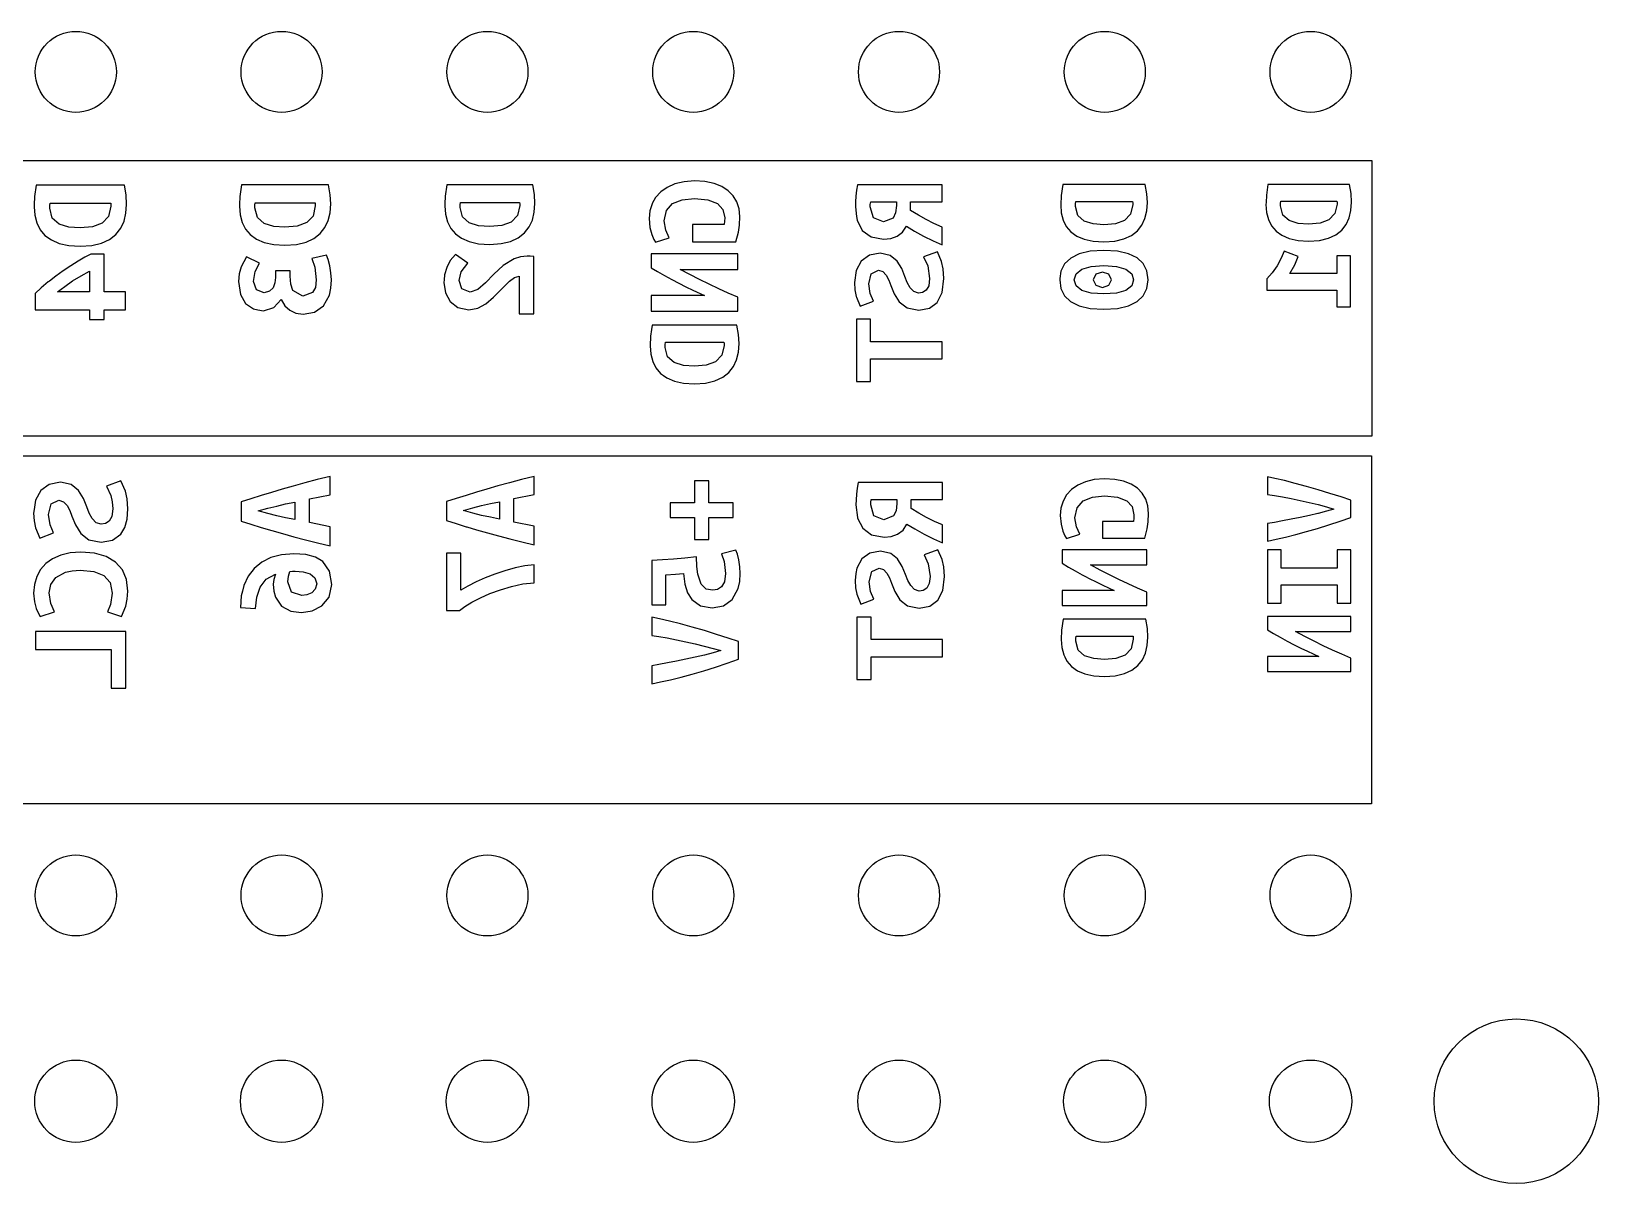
# Model space of a CAD drawing. Extents: x 48.4 to 111, y -108.5 to -46.5.
# Drawn here: x 79.97 to 99.31, y -74.68 to -60.46 of the extents above; entities that cross this region are included whole.
import ezdxf

# ---------------------------------------------------------------- set-up
doc = ezdxf.new("R2010")
doc.units = 0
doc.layers.add('BLACK', color=7, linetype='CONTINUOUS')

msp = doc.modelspace()

# ---------------------------------------------------------------- linework, layer by layer
at = {"layer": 'BLACK', "linetype": 'CONTINUOUS'}
for p, q in [((59.440122, -62.053056), (96.515878, -62.053056)), ((96.515878, -62.053056), (96.515878, -62.305072)), ((80.029727, -62.356592), (80.008125, -62.498801)), ((81.116994, -62.356592), (80.029727, -62.356592)), ((81.137695, -62.4781), (81.116994, -62.356592)), ((81.143996, -62.594207), (81.137695, -62.4781)), ((82.564419, -62.355307), (82.543103, -62.495637)), ((83.637317, -62.355307), (82.564419, -62.355307)), ((83.657745, -62.475209), (83.637317, -62.355307)), ((83.663962, -62.589782), (83.657745, -62.475209)), ((85.098731, -62.354056), (85.077694, -62.492555)), ((86.157635, -62.354056), (85.098731, -62.354056)), ((86.177797, -62.472394), (86.157635, -62.354056)), ((86.183933, -62.585472), (86.177797, -62.472394)), ((87.736514, -62.441097), (87.67443, -62.509022)), ((87.815905, -62.385286), (87.736514, -62.441097)), ((87.912168, -62.342454), (87.815905, -62.385286)), ((88.024872, -62.315197), (87.912168, -62.342454)), ((88.153584, -62.306112), (88.024872, -62.315197)), ((88.283594, -62.313899), (88.153584, -62.306112)), ((88.39673, -62.337262), (88.283594, -62.313899)), ((88.492778, -62.374902), (88.39673, -62.337262)), ((88.571519, -62.425522), (88.492778, -62.374902)), ((88.632955, -62.488471), (88.571519, -62.425522)), ((90.155171, -62.419138), (90.146629, -62.493461)), ((90.167986, -62.351649), (90.155171, -62.419138)), ((91.21022, -62.351649), (90.167986, -62.351649)), ((91.21022, -62.561805), (91.21022, -62.351649)), ((92.679292, -62.483775), (92.67423, -62.600187)), ((92.699537, -62.350491), (92.679292, -62.483775)), ((93.718566, -62.350491), (92.699537, -62.350491)), ((93.737968, -62.464373), (93.718566, -62.350491)), ((93.743873, -62.573193), (93.737968, -62.464373)), ((95.212478, -62.480993), (95.208469, -62.573193)), ((95.232473, -62.349362), (95.212478, -62.480993)), ((96.238869, -62.349362), (95.232473, -62.349362)), ((96.25803, -62.461832), (96.238869, -62.349362)), ((96.263862, -62.569303), (96.25803, -62.461832)), ((96.515878, -62.305072), (96.515878, -62.569303)), ((80.00378, -62.598752), (80.002725, -62.623008)), ((80.002725, -62.623008), (80.010826, -62.72809)), ((80.008125, -62.498801), (80.00378, -62.598752)), ((80.195337, -62.64281), (80.196237, -62.610408)), ((80.226839, -62.763417), (80.195337, -62.64281)), ((80.196237, -62.610408), (80.200737, -62.578006)), ((80.200737, -62.578006), (80.949584, -62.578006)), ((80.951384, -62.617608), (80.922582, -62.744516)), ((80.949584, -62.578006), (80.951384, -62.597807)), ((80.951384, -62.597807), (80.951384, -62.617608)), ((81.13612, -62.702888), (81.143996, -62.594207)), ((82.538817, -62.594207), (82.537774, -62.618203)), ((82.537774, -62.618203), (82.545767, -62.721896)), ((82.543103, -62.495637), (82.538817, -62.594207)), ((82.72784, -62.637742), (82.728728, -62.605769)), ((82.758926, -62.756756), (82.72784, -62.637742)), ((82.728728, -62.605769), (82.733169, -62.573795)), ((82.733169, -62.573795), (83.472119, -62.573795)), ((83.473895, -62.612874), (83.445474, -62.738105)), ((83.472119, -62.573795), (83.473895, -62.593334)), ((83.473895, -62.593334), (83.473895, -62.612874)), ((83.65619, -62.697027), (83.663962, -62.589782)), ((85.073466, -62.589782), (85.072434, -62.613523)), ((85.072434, -62.613523), (85.080323, -62.715863)), ((85.077694, -62.492555), (85.073466, -62.589782)), ((85.260021, -62.632807), (85.260898, -62.601251)), ((85.290702, -62.750269), (85.260021, -62.632807)), ((85.260898, -62.601251), (85.265281, -62.569694)), ((85.265281, -62.569694), (85.994592, -62.569694)), ((85.996345, -62.608263), (85.968295, -62.73186)), ((85.994592, -62.569694), (85.996345, -62.588979)), ((85.996345, -62.588979), (85.996345, -62.608263)), ((86.176263, -62.691319), (86.183933, -62.585472)), ((87.603476, -62.676023), (87.594607, -62.769907)), ((87.630084, -62.588196), (87.603476, -62.676023)), ((87.631609, -62.585472), (87.630084, -62.588196)), ((87.67443, -62.509022), (87.631609, -62.585472)), ((87.779779, -62.799327), (87.807468, -62.671264)), ((87.807468, -62.671264), (87.884479, -62.5856)), ((87.884479, -62.5856), (88.002158, -62.537144)), ((88.002158, -62.537144), (88.153584, -62.522434)), ((88.153584, -62.522434), (88.320369, -62.537577)), ((88.320369, -62.537577), (88.436534, -62.583004)), ((88.436534, -62.583004), (88.504675, -62.657852)), ((88.504675, -62.657852), (88.527389, -62.761254)), ((88.677084, -62.563103), (88.632955, -62.488471)), ((88.703692, -62.64855), (88.677084, -62.563103)), ((88.712561, -62.743948), (88.703692, -62.64855)), ((90.142357, -62.565222), (90.140649, -62.625022)), ((90.140649, -62.625022), (90.155514, -62.743948)), ((90.146629, -62.493461), (90.142357, -62.565222)), ((90.323467, -62.625022), (90.324321, -62.595976)), ((90.362764, -62.76), (90.323467, -62.625022)), ((90.324321, -62.595976), (90.328592, -62.561805)), ((90.328592, -62.561805), (90.646388, -62.561805)), ((90.646388, -62.607936), (90.635923, -62.700627)), ((90.646388, -62.561805), (90.646388, -62.607936)), ((90.820664, -62.671154), (90.820664, -62.561805)), ((90.820664, -62.561805), (91.21022, -62.561805)), ((90.917412, -62.729032), (90.820664, -62.671154)), ((92.67423, -62.600187), (92.681822, -62.698673)), ((92.854754, -62.618745), (92.855597, -62.588377)), ((92.884279, -62.731783), (92.854754, -62.618745)), ((92.855597, -62.588377), (92.859815, -62.558009)), ((92.859815, -62.558009), (93.561663, -62.558009)), ((93.56335, -62.595126), (93.536356, -62.714069)), ((93.561663, -62.558009), (93.56335, -62.576567)), ((93.56335, -62.576567), (93.56335, -62.595126)), ((93.714348, -62.768057), (93.736492, -62.675054)), ((93.736492, -62.675054), (93.743873, -62.573193)), ((95.208469, -62.573193), (95.207479, -62.595962)), ((95.207479, -62.595962), (95.214977, -62.693228)), ((95.385765, -62.614291), (95.386598, -62.584299)), ((95.414924, -62.725927), (95.385765, -62.614291)), ((95.386598, -62.584299), (95.390763, -62.554307)), ((95.390763, -62.554307), (96.083911, -62.554307)), ((96.085577, -62.590964), (96.058917, -62.708432)), ((96.083911, -62.554307), (96.085577, -62.572635)), ((96.085577, -62.572635), (96.085577, -62.590964)), ((96.234703, -62.761751), (96.256572, -62.669901)), ((96.256572, -62.669901), (96.263862, -62.569303)), ((96.515878, -62.569303), (96.515878, -63.094882)), ((80.010826, -62.72809), (80.035127, -62.823721)), ((80.035127, -62.823721), (80.076755, -62.907651)), ((80.310544, -62.837222), (80.226839, -62.763417)), ((80.431152, -62.875024), (80.310544, -62.837222)), ((80.843377, -62.827321), (80.72367, -62.872324)), ((80.922582, -62.744516), (80.843377, -62.827321)), ((81.071766, -62.8901), (81.112494, -62.80212)), ((81.112494, -62.80212), (81.13612, -62.702888)), ((82.545767, -62.721896), (82.569748, -62.816263)), ((82.569748, -62.816263), (82.610825, -62.899084)), ((82.841525, -62.829585), (82.758926, -62.756756)), ((82.960538, -62.866888), (82.841525, -62.829585)), ((83.099091, -62.877546), (82.960538, -62.866888)), ((83.249191, -62.864223), (83.099091, -62.877546)), ((83.367316, -62.819815), (83.249191, -62.864223)), ((83.445474, -62.738105), (83.367316, -62.819815)), ((83.592687, -62.881765), (83.632876, -62.794947)), ((83.632876, -62.794947), (83.65619, -62.697027)), ((85.080323, -62.715863), (85.103991, -62.808999)), ((85.103991, -62.808999), (85.144533, -62.89074)), ((85.372223, -62.822148), (85.290702, -62.750269)), ((85.489684, -62.858964), (85.372223, -62.822148)), ((85.62643, -62.869483), (85.489684, -62.858964)), ((85.774572, -62.856334), (85.62643, -62.869483)), ((85.891156, -62.812505), (85.774572, -62.856334)), ((85.968295, -62.73186), (85.891156, -62.812505)), ((86.113587, -62.873647), (86.153252, -62.787961)), ((86.153252, -62.787961), (86.176263, -62.691319)), ((87.594607, -62.769907), (87.604125, -62.881529)), ((87.798815, -62.913545), (87.779779, -62.799327)), ((88.520467, -62.844322), (88.129356, -62.844322)), ((88.129356, -62.844322), (88.129356, -63.057183)), ((88.525659, -62.802788), (88.520467, -62.844322)), ((88.527389, -62.761254), (88.525659, -62.802788)), ((88.695255, -62.938638), (88.708235, -62.84973)), ((88.708235, -62.84973), (88.712561, -62.743948)), ((90.155514, -62.743948), (90.161152, -62.789046)), ((90.161152, -62.789046), (90.224369, -62.915481)), ((90.485782, -62.811257), (90.362764, -62.76)), ((90.604528, -62.763417), (90.485782, -62.811257)), ((90.635923, -62.700627), (90.604528, -62.763417)), ((90.721139, -62.937265), (90.769406, -62.862515)), ((90.769406, -62.862515), (90.86765, -62.924024)), ((91.012879, -62.783066), (90.917412, -62.729032)), ((91.109627, -62.831974), (91.012879, -62.783066)), ((91.21022, -62.874475), (91.109627, -62.831974)), ((92.681822, -62.698673), (92.704599, -62.788302)), ((92.704599, -62.788302), (92.743614, -62.866965)), ((92.743614, -62.866965), (92.799922, -62.932552)), ((92.96273, -62.800956), (92.884279, -62.731783)), ((93.075768, -62.836386), (92.96273, -62.800956)), ((93.207365, -62.846509), (93.075768, -62.836386)), ((93.349927, -62.833855), (93.207365, -62.846509)), ((93.462122, -62.791677), (93.349927, -62.833855)), ((93.536356, -62.714069), (93.462122, -62.791677)), ((93.620712, -62.920742), (93.676177, -62.850515)), ((93.676177, -62.850515), (93.714348, -62.768057)), ((95.214977, -62.693228), (95.237471, -62.781746)), ((95.237471, -62.781746), (95.276003, -62.859433)), ((95.276003, -62.859433), (95.331613, -62.924207)), ((95.492403, -62.794242), (95.414924, -62.725927)), ((95.604039, -62.829233), (95.492403, -62.794242)), ((95.734005, -62.83923), (95.604039, -62.829233)), ((95.8748, -62.826734), (95.734005, -62.83923)), ((95.985604, -62.785078), (95.8748, -62.826734)), ((96.058917, -62.708432), (95.985604, -62.785078)), ((96.142228, -62.912544), (96.197005, -62.843187)), ((96.197005, -62.843187), (96.234703, -62.761751)), ((80.076755, -62.907651), (80.136833, -62.97763)), ((80.136833, -62.97763), (80.215588, -63.033659)), ((80.215588, -63.033659), (80.313244, -63.075737)), ((80.57156, -62.885825), (80.431152, -62.875024)), ((80.72367, -62.872324), (80.57156, -62.885825)), ((80.835277, -63.072136), (80.934058, -63.026008)), ((80.934058, -63.026008), (81.012588, -62.96503)), ((81.012588, -62.96503), (81.071766, -62.8901)), ((82.610825, -62.899084), (82.67011, -62.968138)), ((82.67011, -62.968138), (82.747824, -63.023426)), ((82.747824, -63.023426), (82.844189, -63.064948)), ((82.844189, -63.064948), (82.96076, -63.090926)), ((83.240531, -63.090038), (83.359323, -63.061395)), ((83.359323, -63.061395), (83.456798, -63.015877)), ((83.456798, -63.015877), (83.53429, -62.955704)), ((83.53429, -62.955704), (83.592687, -62.881765)), ((85.144533, -62.89074), (85.203044, -62.958894)), ((85.203044, -62.958894), (85.279744, -63.013461)), ((85.279744, -63.013461), (85.374853, -63.05444)), ((85.374853, -63.05444), (85.489904, -63.08008)), ((85.766025, -63.079204), (85.883267, -63.050934)), ((85.883267, -63.050934), (85.979471, -63.00601)), ((85.979471, -63.00601), (86.055953, -62.946622)), ((86.055953, -62.946622), (86.113587, -62.873647)), ((87.604125, -62.881529), (87.625757, -62.967193)), ((87.625757, -62.967193), (87.651716, -63.026898)), ((87.651716, -63.026898), (87.672483, -63.062375)), ((87.672483, -63.062375), (87.84208, -63.006996)), ((87.84208, -63.006996), (87.798815, -62.913545)), ((88.129356, -63.057183), (88.664105, -63.057183)), ((88.664105, -63.057183), (88.695255, -62.938638)), ((90.224369, -62.915481), (90.332864, -62.996638)), ((90.332864, -62.996638), (90.48749, -63.02483)), ((90.48749, -63.02483), (90.575482, -63.015433)), ((90.575482, -63.015433), (90.654931, -62.987241)), ((90.654931, -62.987241), (90.721139, -62.937265)), ((90.86765, -62.924024), (90.980416, -62.987241)), ((90.980416, -62.987241), (91.098308, -63.046187)), ((91.098308, -63.046187), (91.21022, -63.094882)), ((91.21022, -63.094882), (91.21022, -62.874475)), ((92.799922, -62.932552), (92.873734, -62.985064)), ((92.873734, -62.985064), (92.965261, -63.024501)), ((92.965261, -63.024501), (93.075979, -63.049176)), ((93.075979, -63.049176), (93.207365, -63.0574)), ((93.207365, -63.0574), (93.341703, -63.048332)), ((93.341703, -63.048332), (93.45453, -63.021127)), ((93.45453, -63.021127), (93.547111, -62.977894)), ((93.547111, -62.977894), (93.620712, -62.920742)), ((95.331613, -62.924207), (95.40451, -62.976068)), ((95.40451, -62.976068), (95.494902, -63.015016)), ((95.494902, -63.015016), (95.604248, -63.039385)), ((95.604248, -63.039385), (95.734005, -63.047508)), ((95.734005, -63.047508), (95.866677, -63.038552)), ((95.866677, -63.038552), (95.978106, -63.011684)), ((95.978106, -63.011684), (96.069539, -62.968987)), ((96.069539, -62.968987), (96.142228, -62.912544)), ((80.313244, -63.075737), (80.431377, -63.102063)), ((80.431377, -63.102063), (80.57156, -63.110839)), ((80.629839, -63.247197), (80.545459, -63.29625)), ((80.57156, -63.110839), (80.714894, -63.101163)), ((80.679826, -63.221078), (80.629839, -63.247197)), ((80.704769, -63.208045), (80.679826, -63.221078)), ((80.866779, -63.208045), (80.704769, -63.208045)), ((80.714894, -63.101163), (80.835277, -63.072136)), ((80.866779, -63.672474), (80.866779, -63.208045)), ((82.623037, -63.239915), (82.558202, -63.366922)), ((82.782906, -63.318074), (82.623037, -63.239915)), ((82.96076, -63.090926), (83.099091, -63.099586)), ((83.099091, -63.099586), (83.240531, -63.090038)), ((83.612448, -63.220376), (83.429487, -63.263008)), ((83.631988, -63.275442), (83.612448, -63.220376)), ((85.203921, -63.211348), (85.139931, -63.286952)), ((85.354692, -63.31829), (85.203921, -63.211348)), ((85.489904, -63.08008), (85.62643, -63.088627)), ((85.62643, -63.088627), (85.766025, -63.079204)), ((86.005111, -63.242247), (85.927972, -63.266572)), ((86.089262, -63.234139), (86.005111, -63.242247)), ((86.126079, -63.233262), (86.089262, -63.234139)), ((86.169907, -63.237645), (86.126079, -63.233262)), ((86.169907, -63.945918), (86.169907, -63.237645)), ((88.690064, -63.204282), (87.618835, -63.204282)), ((87.618835, -63.204282), (87.618835, -63.206865)), ((87.618835, -63.206865), (87.618835, -63.37561)), ((88.690064, -63.396377), (88.690064, -63.204282)), ((90.312361, -63.22153), (90.212409, -63.293931)), ((90.444776, -63.197397), (90.312361, -63.22153)), ((90.570357, -63.224734), (90.444776, -63.197397)), ((90.654931, -63.293931), (90.570357, -63.224734)), ((91.152128, -63.182019), (90.98127, -63.243528)), ((90.98127, -63.243528), (91.032528, -63.353732)), ((91.20424, -63.299911), (91.152128, -63.182019)), ((92.797391, -63.256482), (92.722407, -63.328279)), ((92.902743, -63.203993), (92.797391, -63.256482)), ((93.038839, -63.1725), (92.902743, -63.203993)), ((93.205678, -63.162003), (93.038839, -63.1725)), ((93.374391, -63.172313), (93.205678, -63.162003)), ((93.511611, -63.203244), (93.374391, -63.172313)), ((93.617338, -63.254795), (93.511611, -63.203244)), ((93.692322, -63.326029), (93.617338, -63.254795)), ((95.434085, -63.172474), (95.395762, -63.259117)), ((95.604039, -63.239123), (95.434085, -63.172474)), ((95.563217, -63.340762), (95.604039, -63.239123)), ((96.250532, -63.230792), (96.080578, -63.230792)), ((96.080578, -63.230792), (96.080578, -63.4474)), ((96.250532, -63.85729), (96.250532, -63.230792)), ((96.515878, -63.094882), (96.515878, -63.85729)), ((80.362747, -63.415058), (80.269817, -63.481662)), ((80.455228, -63.352954), (80.362747, -63.415058)), ((80.545459, -63.29625), (80.455228, -63.352954)), ((80.582361, -63.474461), (80.684967, -63.420458)), ((80.684967, -63.420458), (80.684967, -63.672474)), ((82.533555, -63.451076), (82.52534, -63.545443)), ((82.558202, -63.366922), (82.533555, -63.451076)), ((82.711853, -63.547219), (82.732281, -63.423765)), ((82.732281, -63.423765), (82.782906, -63.318074)), ((83.163039, -63.413995), (82.981854, -63.413995)), ((82.981854, -63.413995), (82.981854, -63.495706)), ((83.163039, -63.481495), (83.163039, -63.413995)), ((83.429487, -63.263008), (83.46679, -63.368699)), ((83.46679, -63.368699), (83.48633, -63.524127)), ((83.651528, -63.352712), (83.631988, -63.275442)), ((83.666626, -63.439752), (83.651528, -63.352712)), ((83.672843, -63.525903), (83.666626, -63.439752)), ((85.095225, -63.373514), (85.068928, -63.465336)), ((85.139931, -63.286952), (85.095225, -63.373514)), ((85.247749, -63.535681), (85.272294, -63.428738)), ((85.272294, -63.428738), (85.354692, -63.31829)), ((85.792103, -63.34897), (85.676395, -63.455912)), ((85.927972, -63.266572), (85.792103, -63.34897)), ((87.618835, -63.37561), (87.698225, -63.424066)), ((87.698225, -63.424066), (87.784105, -63.472522)), ((88.097533, -63.460696), (87.978796, -63.396377)), ((87.978796, -63.396377), (88.690064, -63.396377)), ((90.149619, -63.40862), (90.128688, -63.559616)), ((90.212409, -63.293931), (90.149619, -63.40862)), ((90.304672, -63.574993), (90.335, -63.449412)), ((90.335, -63.449412), (90.425981, -63.407552)), ((90.425981, -63.407552), (90.479802, -63.424638)), ((90.479802, -63.424638), (90.520808, -63.468207)), ((90.711314, -63.387049), (90.654931, -63.293931)), ((90.750612, -63.486147), (90.711314, -63.387049)), ((91.032528, -63.353732), (91.056448, -63.510067)), ((91.225384, -63.391748), (91.20424, -63.299911)), ((91.232431, -63.510067), (91.225384, -63.391748)), ((92.677417, -63.417697), (92.664476, -63.510067)), ((92.722407, -63.328279), (92.677417, -63.417697)), ((92.839569, -63.524736), (92.862978, -63.450081)), ((92.862978, -63.450081), (92.933205, -63.394827)), ((92.933205, -63.394827), (93.048141, -63.360663)), ((93.048141, -63.360663), (93.205678, -63.349274)), ((93.188806, -63.431944), (93.109511, -63.457251)), ((93.267258, -63.457251), (93.188806, -63.431944)), ((93.205678, -63.349274), (93.364479, -63.360663)), ((93.364479, -63.360663), (93.479837, -63.394827)), ((93.479837, -63.394827), (93.550064, -63.450081)), ((93.550064, -63.450081), (93.573473, -63.524736)), ((93.737312, -63.41601), (93.692322, -63.326029)), ((93.752309, -63.524736), (93.737312, -63.41601)), ((95.284125, -63.440735), (95.219143, -63.512383)), ((95.344109, -63.352426), (95.284125, -63.440735)), ((95.395762, -63.259117), (95.344109, -63.352426)), ((95.504066, -63.4474), (95.563217, -63.340762)), ((96.080578, -63.4474), (95.504066, -63.4474)), ((80.092056, -63.623871), (80.015326, -63.695875)), ((80.178236, -63.551866), (80.092056, -63.623871)), ((80.19343, -63.540218), (80.178236, -63.551866)), ((80.269817, -63.481662), (80.19343, -63.540218)), ((80.292543, -63.672474), (80.380749, -63.605869)), ((80.380749, -63.605869), (80.478855, -63.538365)), ((80.478855, -63.538365), (80.582361, -63.474461)), ((82.52534, -63.545443), (82.548432, -63.7062)), ((82.746492, -63.647581), (82.711853, -63.547219)), ((82.951657, -63.623601), (82.909025, -63.667121)), ((82.974749, -63.563206), (82.951657, -63.623601)), ((82.981854, -63.495706), (82.974749, -63.563206)), ((83.171699, -63.578749), (83.163039, -63.481495)), ((83.197677, -63.657351), (83.171699, -63.578749)), ((83.474339, -63.619382), (83.438369, -63.681331)), ((83.48633, -63.524127), (83.474339, -63.619382)), ((83.647087, -63.71597), (83.666404, -63.628486)), ((83.666404, -63.628486), (83.672843, -63.525903)), ((85.063118, -63.525903), (85.060162, -63.556719)), ((85.060162, -63.556719), (85.079447, -63.684699)), ((85.068928, -63.465336), (85.063118, -63.525903)), ((85.283689, -63.637364), (85.247749, -63.535681)), ((85.386248, -63.677686), (85.283689, -63.637364)), ((85.479165, -63.645253), (85.386248, -63.677686)), ((85.573836, -63.562855), (85.479165, -63.645253)), ((85.676395, -63.455912), (85.573836, -63.562855)), ((85.761423, -63.651389), (85.811388, -63.598794)), ((85.811388, -63.598794), (85.870995, -63.542693)), ((85.870995, -63.542693), (85.933232, -63.497988)), ((85.933232, -63.497988), (85.991086, -63.47958)), ((85.991086, -63.47958), (85.991086, -63.945918)), ((87.784105, -63.472522), (87.873014, -63.520329)), ((87.873014, -63.520329), (87.96149, -63.566839)), ((87.96149, -63.566839), (88.048451, -63.610968)), ((88.048451, -63.610968), (88.132817, -63.651637)), ((88.216077, -63.522132), (88.097533, -63.460696)), ((88.33443, -63.580683), (88.216077, -63.522132)), ((88.452782, -63.63635), (88.33443, -63.580683)), ((88.571327, -63.689133), (88.452782, -63.63635)), ((90.128688, -63.559616), (90.134241, -63.650811)), ((90.321758, -63.695448), (90.304672, -63.574993)), ((90.520808, -63.468207), (90.552416, -63.528007)), ((90.552416, -63.528007), (90.578045, -63.593787)), ((90.578045, -63.593787), (90.619905, -63.697156)), ((90.780512, -63.557907), (90.750612, -63.486147)), ((90.816392, -63.622833), (90.780512, -63.557907)), ((90.86167, -63.670673), (90.816392, -63.622833)), ((91.045342, -63.598059), (91.014587, -63.653588)), ((91.056448, -63.510067), (91.045342, -63.598059)), ((91.212142, -63.681566), (91.232431, -63.510067)), ((92.664476, -63.510067), (92.66242, -63.524736)), ((92.66242, -63.524736), (92.677323, -63.633463)), ((92.677323, -63.633463), (92.722032, -63.723443)), ((92.862978, -63.600447), (92.839569, -63.524736)), ((92.933205, -63.655489), (92.862978, -63.600447)), ((93.109511, -63.457251), (93.075768, -63.526424)), ((93.075768, -63.526424), (93.109511, -63.593065)), ((93.109511, -63.593065), (93.188806, -63.619216)), ((93.188806, -63.619216), (93.267258, -63.593065)), ((93.300157, -63.526424), (93.267258, -63.457251)), ((93.267258, -63.593065), (93.300157, -63.526424)), ((93.550064, -63.600447), (93.479837, -63.655489)), ((93.572951, -63.526424), (93.550064, -63.600447)), ((93.573473, -63.524736), (93.572951, -63.526424)), ((93.692322, -63.723443), (93.737312, -63.633463)), ((93.737312, -63.633463), (93.752309, -63.524736)), ((95.219143, -63.512383), (95.219143, -63.524736)), ((95.219143, -63.524736), (95.219143, -63.652345)), ((80.015326, -63.695875), (80.015326, -63.893887)), ((80.684967, -63.672474), (80.292543, -63.672474)), ((81.129595, -63.672474), (80.866779, -63.672474)), ((81.129595, -63.893887), (81.129595, -63.672474)), ((82.548432, -63.7062), (82.613268, -63.818996)), ((82.613268, -63.818996), (82.711853, -63.88472)), ((82.841525, -63.683996), (82.746492, -63.647581)), ((82.909025, -63.667121), (82.841525, -63.683996)), ((82.960538, -63.868733), (83.052907, -63.769259)), ((83.052907, -63.769259), (83.096871, -63.844975)), ((83.319355, -63.726628), (83.197677, -63.657351)), ((83.438369, -63.681331), (83.319355, -63.726628)), ((83.574258, -63.847417), (83.647087, -63.71597)), ((85.079447, -63.684699), (85.137301, -63.793394)), ((85.137301, -63.793394), (85.234601, -63.86878)), ((85.478289, -63.875792), (85.579095, -63.819691)), ((85.579095, -63.819691), (85.673765, -63.7408)), ((85.673765, -63.7408), (85.761423, -63.651389)), ((88.278186, -63.718264), (87.618835, -63.718264)), ((87.618835, -63.718264), (87.618835, -63.910359)), ((88.132817, -63.651637), (88.278186, -63.718264)), ((88.690064, -63.739031), (88.571327, -63.689133)), ((88.690064, -63.910359), (88.690064, -63.739031)), ((90.134241, -63.650811), (90.1509, -63.729619)), ((90.1509, -63.729619), (90.154717, -63.739031)), ((90.154717, -63.739031), (90.200449, -63.851783)), ((90.200449, -63.851783), (90.362764, -63.790274)), ((90.362764, -63.790274), (90.321758, -63.695448)), ((90.619905, -63.697156), (90.681414, -63.796254)), ((90.681414, -63.796254), (90.777095, -63.870577)), ((90.919761, -63.689468), (90.86167, -63.670673)), ((90.970164, -63.681779), (90.919761, -63.689468)), ((91.014587, -63.653588), (90.970164, -63.681779)), ((91.053244, -63.87549), (91.151274, -63.803088)), ((91.151274, -63.803088), (91.212142, -63.681566)), ((92.722032, -63.723443), (92.796548, -63.794678)), ((92.796548, -63.794678), (92.901619, -63.846229)), ((93.048141, -63.689021), (92.933205, -63.655489)), ((93.205678, -63.700198), (93.048141, -63.689021)), ((93.364479, -63.689021), (93.205678, -63.700198)), ((93.479837, -63.655489), (93.364479, -63.689021)), ((93.511611, -63.846229), (93.617338, -63.794678)), ((93.617338, -63.794678), (93.692322, -63.723443)), ((95.219143, -63.652345), (96.080578, -63.652345)), ((96.080578, -63.652345), (96.080578, -63.85729)), ((80.015326, -63.893887), (80.684967, -63.893887)), ((80.684967, -63.893887), (80.684967, -64.014495)), ((80.684967, -64.014495), (80.866779, -64.014495)), ((80.866779, -64.014495), (80.866779, -63.893887)), ((80.866779, -63.893887), (81.129595, -63.893887)), ((82.711853, -63.88472), (82.764564, -63.893887)), ((82.764564, -63.893887), (82.83442, -63.906036)), ((82.83442, -63.906036), (82.960538, -63.868733)), ((83.096871, -63.844975), (83.15771, -63.901595)), ((83.15771, -63.901595), (83.233648, -63.9369)), ((83.233648, -63.9369), (83.322908, -63.948668)), ((83.322908, -63.948668), (83.463237, -63.923799)), ((83.463237, -63.923799), (83.574258, -63.847417)), ((85.234601, -63.86878), (85.37047, -63.89683)), ((85.37047, -63.89683), (85.478289, -63.875792)), ((85.991086, -63.945918), (86.169907, -63.945918)), ((87.618835, -63.910359), (88.690064, -63.910359)), ((90.326884, -64.010681), (90.152609, -64.010681)), ((90.152609, -64.010681), (90.152609, -64.311853)), ((90.326884, -64.28918), (90.326884, -64.010681)), ((90.777095, -63.870577), (90.92147, -63.899623)), ((90.92147, -63.899623), (91.053244, -63.87549)), ((92.901619, -63.846229), (93.037995, -63.87716)), ((93.037995, -63.87716), (93.205678, -63.88747)), ((93.205678, -63.88747), (93.374391, -63.87716)), ((93.374391, -63.87716), (93.511611, -63.846229)), ((96.080578, -63.85729), (96.250532, -63.85729)), ((96.515878, -63.85729), (96.515878, -63.945918)), ((96.515878, -63.945918), (96.515878, -64.501044)), ((87.611913, -64.220132), (87.606721, -64.339542)), ((87.624611, -64.136535), (87.611913, -64.220132)), ((87.63268, -64.083417), (87.624611, -64.136535)), ((88.67795, -64.083417), (87.63268, -64.083417)), ((88.697851, -64.200231), (88.67795, -64.083417)), ((88.703908, -64.311853), (88.697851, -64.200231)), ((87.606721, -64.339542), (87.614509, -64.440565)), ((87.791893, -64.358579), (87.792758, -64.327428)), ((87.822178, -64.474528), (87.791893, -64.358579)), ((87.792758, -64.327428), (87.797085, -64.296278)), ((87.797085, -64.296278), (88.517006, -64.296278)), ((88.518736, -64.334351), (88.491047, -64.456357)), ((88.517006, -64.296278), (88.518736, -64.315314)), ((88.518736, -64.315314), (88.518736, -64.334351)), ((88.673623, -64.511735), (88.696337, -64.416337)), ((88.696337, -64.416337), (88.703908, -64.311853)), ((90.152609, -64.311853), (90.152609, -64.779542)), ((91.21022, -64.28918), (90.326884, -64.28918)), ((91.21022, -64.501044), (91.21022, -64.28918)), ((87.614509, -64.440565), (87.637871, -64.532502)), ((87.637871, -64.532502), (87.677891, -64.61319)), ((87.90265, -64.545481), (87.822178, -64.474528)), ((88.018599, -64.581824), (87.90265, -64.545481)), ((88.153584, -64.592207), (88.018599, -64.581824)), ((88.299818, -64.579228), (88.153584, -64.592207)), ((88.414902, -64.535963), (88.299818, -64.579228)), ((88.491047, -64.456357), (88.414902, -64.535963)), ((88.577576, -64.668352), (88.634469, -64.596317)), ((88.634469, -64.596317), (88.673623, -64.511735)), ((90.326884, -64.779542), (90.326884, -64.501044)), ((90.326884, -64.501044), (91.21022, -64.501044)), ((96.515878, -64.501044), (96.515878, -65.202928)), ((87.677891, -64.61319), (87.735649, -64.680467)), ((87.735649, -64.680467), (87.771736, -64.70614)), ((87.771736, -64.70614), (87.811362, -64.734331)), ((87.811362, -64.734331), (87.905246, -64.774783)), ((87.905246, -64.774783), (88.018815, -64.800093)), ((88.018815, -64.800093), (88.153584, -64.808529)), ((88.153584, -64.808529), (88.291381, -64.799228)), ((88.291381, -64.799228), (88.407114, -64.771322)), ((88.407114, -64.771322), (88.502079, -64.726976)), ((88.502079, -64.726976), (88.577576, -64.668352)), ((90.152609, -64.779542), (90.326884, -64.779542)), ((96.515878, -65.202928), (96.515878, -65.454944)), ((96.515878, -65.454944), (59.440122, -65.454944)), ((59.446787, -65.698635), (96.509213, -65.698635)), ((96.509213, -65.698635), (96.509213, -65.950651)), ((83.656416, -65.950859), (83.497491, -65.99005)), ((83.656416, -66.178229), (83.656416, -65.950859)), ((86.176572, -65.950651), (86.01972, -65.98933)), ((86.176572, -66.175054), (86.176572, -65.950651)), ((95.319116, -65.975695), (95.225808, -65.956533)), ((95.225808, -65.956533), (95.225808, -66.173142)), ((96.509213, -65.950651), (96.509213, -66.244789)), ((80.084995, -66.124784), (80.018841, -66.245617)), ((80.190301, -66.048505), (80.084995, -66.124784)), ((80.32981, -66.023078), (80.190301, -66.048505)), ((80.462118, -66.05188), (80.32981, -66.023078)), ((80.551224, -66.124784), (80.462118, -66.05188)), ((80.610627, -66.22289), (80.551224, -66.124784)), ((81.075056, -66.006877), (80.895045, -66.071681)), ((80.895045, -66.071681), (80.949048, -66.187788)), ((81.129959, -66.131085), (81.075056, -66.006877)), ((81.152236, -66.227841), (81.129959, -66.131085)), ((82.932065, -66.148586), (82.80356, -66.187554)), ((83.064013, -66.108952), (82.932065, -66.148586)), ((83.201289, -66.069096), (83.064013, -66.108952)), ((83.345782, -66.029462), (83.201289, -66.069096)), ((83.497491, -65.99005), (83.345782, -66.029462)), ((85.46167, -66.145799), (85.33484, -66.184258)), ((85.591896, -66.106682), (85.46167, -66.145799)), ((85.727382, -66.067345), (85.591896, -66.106682)), ((85.86999, -66.028228), (85.727382, -66.067345)), ((86.01972, -65.98933), (85.86999, -66.028228)), ((88.329846, -66.004096), (88.155057, -66.004096)), ((88.155057, -66.004096), (88.155057, -66.275797)), ((88.329846, -66.275797), (88.329846, -66.004096)), ((90.161836, -66.094625), (90.153293, -66.168948)), ((90.174651, -66.027136), (90.161836, -66.094625)), ((91.216885, -66.027136), (90.174651, -66.027136)), ((91.216885, -66.237291), (91.216885, -66.027136)), ((92.80743, -66.112022), (92.746904, -66.178242)), ((92.884828, -66.057612), (92.80743, -66.112022)), ((92.978674, -66.015855), (92.884828, -66.057612)), ((93.088549, -65.989283), (92.978674, -66.015855)), ((93.21403, -65.980425), (93.088549, -65.989283)), ((93.340775, -65.988017), (93.21403, -65.980425)), ((93.451072, -66.010794), (93.340775, -65.988017)), ((93.544708, -66.047489), (93.451072, -66.010794)), ((93.621472, -66.096837), (93.544708, -66.047489)), ((93.681366, -66.158207), (93.621472, -66.096837)), ((93.724388, -66.230965), (93.681366, -66.158207)), ((95.435751, -66.003188), (95.319116, -65.975695)), ((95.568007, -66.036929), (95.435751, -66.003188)), ((95.708178, -66.074835), (95.568007, -66.036929)), ((95.852514, -66.116074), (95.708178, -66.074835)), ((95.997267, -66.159812), (95.852514, -66.116074)), ((96.13473, -66.20355), (95.997267, -66.159812)), ((80.018841, -66.245617), (80.003239, -66.358168)), ((80.182201, -66.420903), (80.214153, -66.288595)), ((80.214153, -66.288595), (80.310009, -66.244492)), ((80.310009, -66.244492), (80.366712, -66.262493)), ((80.366712, -66.262493), (80.409915, -66.308396)), ((80.409915, -66.308396), (80.443217, -66.3714)), ((80.65203, -66.327297), (80.610627, -66.22289)), ((80.683532, -66.402902), (80.65203, -66.327297)), ((80.949048, -66.187788), (80.967949, -66.262718)), ((80.97425, -66.352498), (80.962549, -66.445204)), ((80.967949, -66.262718), (80.97425, -66.352498)), ((81.150161, -66.478806), (81.159661, -66.352498)), ((81.159661, -66.352498), (81.152236, -66.227841)), ((82.678496, -66.225856), (82.556873, -66.263492)), ((82.556873, -66.263492), (82.556873, -66.352498)), ((82.556873, -66.352498), (82.556873, -66.501519)), ((82.80356, -66.187554), (82.678496, -66.225856)), ((82.770032, -66.377177), (82.888157, -66.344315)), ((82.888157, -66.344315), (82.998289, -66.315894)), ((82.998289, -66.315894), (83.107533, -66.291025)), ((83.107533, -66.291025), (83.221217, -66.268821)), ((83.221217, -66.268821), (83.221217, -66.483756)), ((83.402402, -66.227966), (83.656416, -66.178229)), ((83.402402, -66.521059), (83.402402, -66.227966)), ((85.211407, -66.222061), (85.091371, -66.259206)), ((85.091371, -66.259206), (85.091371, -66.494128)), ((85.33484, -66.184258), (85.211407, -66.222061)), ((85.301749, -66.371407), (85.418334, -66.338974)), ((85.418334, -66.338974), (85.527029, -66.310924)), ((85.527029, -66.310924), (85.634848, -66.28638)), ((85.634848, -66.28638), (85.74705, -66.264465)), ((85.74705, -66.264465), (85.74705, -66.476597)), ((85.925872, -66.224143), (86.176572, -66.175054)), ((85.925872, -66.513413), (85.925872, -66.224143)), ((88.155057, -66.275797), (87.853936, -66.275797)), ((87.853936, -66.275797), (87.853936, -66.459238)), ((88.630967, -66.275797), (88.329846, -66.275797)), ((88.630967, -66.459238), (88.630967, -66.275797)), ((90.149022, -66.240708), (90.147313, -66.300509)), ((90.147313, -66.300509), (90.167155, -66.459238)), ((90.153293, -66.168948), (90.149022, -66.240708)), ((90.330132, -66.300509), (90.330986, -66.271463)), ((90.369429, -66.435487), (90.330132, -66.300509)), ((90.330986, -66.271463), (90.335257, -66.237291)), ((90.335257, -66.237291), (90.653053, -66.237291)), ((90.653053, -66.283423), (90.642588, -66.376114)), ((90.653053, -66.237291), (90.653053, -66.283423)), ((90.827328, -66.34664), (90.827328, -66.237291)), ((90.827328, -66.237291), (91.216885, -66.237291)), ((90.924077, -66.404519), (90.827328, -66.34664)), ((92.677732, -66.34105), (92.669085, -66.432577)), ((92.703672, -66.255428), (92.677732, -66.34105)), ((92.746904, -66.178242), (92.703672, -66.255428)), ((92.849609, -66.461258), (92.876603, -66.33641)), ((92.876603, -66.33641), (92.95168, -66.252897)), ((92.95168, -66.252897), (93.066405, -66.205658)), ((93.066405, -66.205658), (93.21403, -66.191317)), ((93.21403, -66.191317), (93.376627, -66.206079)), ((93.376627, -66.206079), (93.489876, -66.250367)), ((93.489876, -66.250367), (93.556307, -66.323335)), ((93.556307, -66.323335), (93.57845, -66.424141)), ((93.750327, -66.314267), (93.724388, -66.230965)), ((93.758974, -66.40727), (93.750327, -66.314267)), ((95.225808, -66.173142), (95.312243, -66.185639)), ((95.312243, -66.185639), (95.411591, -66.203134)), ((95.411591, -66.203134), (95.519062, -66.22417)), ((95.519062, -66.22417), (95.629866, -66.247289)), ((95.629866, -66.247289), (95.741503, -66.272282)), ((95.741503, -66.272282), (95.851473, -66.298941)), ((95.851473, -66.298941), (95.954987, -66.326226)), ((95.954987, -66.326226), (96.047254, -66.353094)), ((96.047254, -66.353094), (95.956237, -66.379753)), ((96.257197, -66.244789), (96.13473, -66.20355)), ((96.257197, -66.456399), (96.257197, -66.244789)), ((96.509213, -66.244789), (96.509213, -66.770368)), ((80.003239, -66.358168), (79.996789, -66.404702)), ((79.996789, -66.404702), (80.00264, -66.500783)), ((80.00264, -66.500783), (80.020191, -66.583813)), ((80.200202, -66.547811), (80.182201, -66.420903)), ((80.443217, -66.3714), (80.470219, -66.440704)), ((80.470219, -66.440704), (80.514321, -66.549611)), ((80.721334, -66.471306), (80.683532, -66.402902)), ((80.769037, -66.521709), (80.721334, -66.471306)), ((80.830241, -66.54151), (80.769037, -66.521709)), ((80.883344, -66.53341), (80.830241, -66.54151)), ((80.930147, -66.503708), (80.883344, -66.53341)), ((80.962549, -66.445204), (80.930147, -66.503708)), ((81.121659, -66.581713), (81.150161, -66.478806)), ((82.556873, -66.501519), (82.679495, -66.540543)), ((82.679495, -66.540543), (82.80578, -66.579455)), ((82.888157, -66.410039), (82.770032, -66.377177)), ((82.998289, -66.43846), (82.888157, -66.410039)), ((83.107533, -66.46244), (82.998289, -66.43846)), ((83.221217, -66.483756), (83.107533, -66.46244)), ((83.656416, -66.572572), (83.402402, -66.521059)), ((85.091371, -66.494128), (85.212393, -66.532643)), ((85.212393, -66.532643), (85.337032, -66.571048)), ((85.418334, -66.403841), (85.301749, -66.371407)), ((85.527029, -66.431891), (85.418334, -66.403841)), ((85.634848, -66.455559), (85.527029, -66.431891)), ((85.74705, -66.476597), (85.634848, -66.455559)), ((86.176572, -66.564254), (85.925872, -66.513413)), ((87.853936, -66.459238), (88.155057, -66.459238)), ((88.155057, -66.459238), (88.155057, -66.564254)), ((88.329846, -66.730939), (88.329846, -66.459238)), ((88.329846, -66.459238), (88.630967, -66.459238)), ((90.167155, -66.459238), (90.167816, -66.464533)), ((90.167816, -66.464533), (90.231034, -66.590968)), ((90.492447, -66.486744), (90.369429, -66.435487)), ((90.611193, -66.438904), (90.492447, -66.486744)), ((90.642588, -66.376114), (90.611193, -66.438904)), ((90.727804, -66.612752), (90.776071, -66.538002)), ((90.776071, -66.538002), (90.874314, -66.59951)), ((91.019544, -66.458553), (90.924077, -66.404519)), ((91.116292, -66.507461), (91.019544, -66.458553)), ((91.216885, -66.549962), (91.116292, -66.507461)), ((92.669085, -66.432577), (92.678365, -66.541397)), ((92.678365, -66.541397), (92.699454, -66.62491)), ((92.868167, -66.572609), (92.849609, -66.461258)), ((93.571702, -66.505124), (93.19041, -66.505124)), ((93.19041, -66.505124), (93.19041, -66.712641)), ((93.576763, -66.464633), (93.571702, -66.505124)), ((93.57845, -66.424141), (93.576763, -66.464633)), ((93.742102, -66.597073), (93.754756, -66.510396)), ((93.754756, -66.510396), (93.758974, -66.40727)), ((95.312451, -66.518049), (95.225808, -66.533045)), ((95.225808, -66.533045), (95.225808, -66.747987)), ((95.412424, -66.499721), (95.312451, -66.518049)), ((95.52052, -66.478893), (95.412424, -66.499721)), ((95.631532, -66.456399), (95.52052, -66.478893)), ((95.743169, -66.432239), (95.631532, -66.456399)), ((95.849488, -66.40727), (95.743169, -66.432239)), ((95.853139, -66.406413), (95.849488, -66.40727)), ((95.956237, -66.379753), (95.853139, -66.406413)), ((95.984771, -66.549707), (96.123275, -66.503886)), ((96.123275, -66.503886), (96.257197, -66.456399)), ((80.020191, -66.583813), (80.072394, -66.712521)), ((80.072394, -66.712521), (80.243404, -66.647717)), ((80.243404, -66.647717), (80.200202, -66.547811)), ((80.514321, -66.549611), (80.579125, -66.654017)), ((80.579125, -66.654017), (80.679932, -66.732322)), ((80.679932, -66.732322), (80.832041, -66.762924)), ((80.832041, -66.762924), (80.970875, -66.737497)), ((80.970875, -66.737497), (81.074156, -66.661218)), ((81.074156, -66.661218), (81.121659, -66.581713)), ((82.80578, -66.579455), (82.935729, -66.618257)), ((82.935729, -66.618257), (83.069342, -66.656947)), ((83.069342, -66.656947), (83.207617, -66.695305)), ((83.207617, -66.695305), (83.351555, -66.733107)), ((83.351555, -66.733107), (83.501154, -66.770354)), ((83.656416, -66.807046), (83.656416, -66.572572)), ((85.337032, -66.571048), (85.342137, -66.572572)), ((85.342137, -66.572572), (85.465286, -66.609343)), ((85.465286, -66.609343), (85.597156, -66.647529)), ((85.597156, -66.647529), (85.733627, -66.685386)), ((85.733627, -66.685386), (85.875688, -66.722695)), ((85.875688, -66.722695), (86.023336, -66.759457)), ((86.176572, -66.79567), (86.176572, -66.564254)), ((88.155057, -66.564254), (88.155057, -66.730939)), ((88.155057, -66.730939), (88.329846, -66.730939)), ((90.231034, -66.590968), (90.339529, -66.672125)), ((90.339529, -66.672125), (90.494155, -66.700317)), ((90.494155, -66.700317), (90.582147, -66.690919)), ((90.582147, -66.690919), (90.661596, -66.662728)), ((90.661596, -66.662728), (90.727804, -66.612752)), ((90.874314, -66.59951), (90.987081, -66.662728)), ((90.987081, -66.662728), (91.104973, -66.721674)), ((91.104973, -66.721674), (91.216885, -66.770368)), ((91.216885, -66.770368), (91.216885, -66.549962)), ((92.699454, -66.62491), (92.724761, -66.683116)), ((92.724761, -66.683116), (92.745006, -66.717703)), ((92.745006, -66.717703), (92.910345, -66.663714)), ((92.910345, -66.663714), (92.868167, -66.572609)), ((93.19041, -66.712641), (93.711734, -66.712641)), ((93.711734, -66.712641), (93.742102, -66.597073)), ((95.225808, -66.747987), (95.331613, -66.725702)), ((95.331613, -66.725702), (95.449081, -66.698834)), ((95.449081, -66.698834), (95.575505, -66.667592)), ((95.575505, -66.667592), (95.708178, -66.632185)), ((95.708178, -66.632185), (95.845225, -66.592821)), ((95.845225, -66.592821), (95.984771, -66.549707)), ((80.33161, -66.921334), (80.231929, -66.966562)), ((80.447267, -66.892982), (80.33161, -66.921334)), ((80.578225, -66.883531), (80.447267, -66.892982)), ((80.750036, -66.897332), (80.578225, -66.883531)), ((80.893445, -66.938735), (80.750036, -66.897332)), ((83.056463, -66.916512), (82.924572, -66.951817)), ((83.207007, -66.904744), (83.056463, -66.916512)), ((83.354935, -66.915501), (83.207007, -66.904744)), ((83.474244, -66.947771), (83.354935, -66.915501)), ((83.501154, -66.770354), (83.656416, -66.807046)), ((85.270193, -66.897353), (85.091371, -66.897353)), ((85.091371, -66.897353), (85.091371, -67.283101)), ((85.270193, -67.353173), (85.270193, -66.897353)), ((86.023336, -66.759457), (86.176572, -66.79567)), ((88.663848, -66.860733), (88.487328, -66.903997)), ((88.487328, -66.903997), (88.52194, -67.000909)), ((88.682884, -66.910054), (88.663848, -66.860733)), ((88.701055, -66.981873), (88.682884, -66.910054)), ((90.319026, -66.897017), (90.219074, -66.969418)), ((90.451441, -66.872883), (90.319026, -66.897017)), ((90.577021, -66.900221), (90.451441, -66.872883)), ((90.661596, -66.969418), (90.577021, -66.900221)), ((91.158793, -66.857506), (90.987935, -66.919015)), ((90.987935, -66.919015), (91.039192, -67.029218)), ((91.210905, -66.975398), (91.158793, -66.857506)), ((93.737041, -66.856048), (92.692705, -66.856048)), ((92.692705, -66.856048), (92.692705, -67.023074)), ((93.737041, -67.04332), (93.737041, -66.856048)), ((95.395762, -66.857958), (95.225808, -66.857958)), ((95.225808, -66.857958), (95.225808, -67.377372)), ((95.395762, -67.082897), (95.395762, -66.857958)), ((96.257197, -66.857958), (96.087243, -66.857958)), ((96.087243, -66.857958), (96.087243, -67.082897)), ((96.257197, -67.512782), (96.257197, -66.857958)), ((96.509213, -66.770368), (96.509213, -66.857958)), ((96.509213, -66.857958), (96.509213, -68.192599)), ((80.083195, -67.100445), (80.035678, -67.186512)), ((80.148899, -67.02664), (80.083195, -67.100445)), ((80.231929, -66.966562), (80.148899, -67.02664)), ((80.389213, -67.132847), (80.472019, -67.114621)), ((80.472019, -67.114621), (80.572825, -67.108545)), ((80.572825, -67.108545), (80.74136, -67.124971)), ((80.74136, -67.124971), (80.865343, -67.174249)), ((81.008452, -67.007739), (80.893445, -66.938735)), ((81.092457, -67.102945), (81.008452, -67.007739)), ((81.14286, -67.222952), (81.092457, -67.102945)), ((82.718518, -67.085929), (82.645245, -67.18185)), ((82.811775, -67.008881), (82.718518, -67.085929)), ((82.924572, -66.951817), (82.811775, -67.008881)), ((83.141283, -67.18185), (83.160822, -67.123232)), ((83.160822, -67.123232), (83.192796, -67.120567)), ((83.192796, -67.120567), (83.226546, -67.119679)), ((83.226546, -67.119679), (83.325132, -67.126784)), ((83.325132, -67.126784), (83.409507, -67.151653)), ((83.564936, -67.001554), (83.474244, -66.947771)), ((83.650865, -67.120345), (83.564936, -67.001554)), ((83.679508, -67.283101), (83.650865, -67.120345)), ((85.814327, -67.114525), (85.690949, -67.155943)), ((85.93902, -67.079681), (85.814327, -67.114525)), ((86.061083, -67.054699), (85.93902, -67.079681)), ((86.176572, -67.042865), (86.061083, -67.054699)), ((86.176572, -67.262009), (86.176572, -67.042865)), ((87.757673, -66.980575), (87.6255, -66.987065)), ((87.6255, -66.987065), (87.6255, -67.042865)), ((87.6255, -67.042865), (87.6255, -67.533928)), ((87.894605, -66.97149), (87.757673, -66.980575)), ((88.035431, -66.959376), (87.894605, -66.97149)), ((88.179285, -66.9438), (88.035431, -66.959376)), ((88.182963, -67.062778), (88.179285, -66.9438)), ((88.193995, -67.156662), (88.182963, -67.062778)), ((88.52194, -67.000909), (88.537515, -67.148009)), ((88.714034, -67.064941), (88.701055, -66.981873)), ((88.719226, -67.149739), (88.714034, -67.064941)), ((90.156283, -67.084107), (90.147186, -67.149739)), ((90.219074, -66.969418), (90.156283, -67.084107)), ((90.311337, -67.25048), (90.341664, -67.124899)), ((90.341664, -67.124899), (90.432646, -67.083039)), ((90.432646, -67.083039), (90.486467, -67.100124)), ((90.486467, -67.100124), (90.527473, -67.143693)), ((90.717979, -67.062536), (90.661596, -66.969418)), ((90.757277, -67.161633), (90.717979, -67.062536)), ((91.039192, -67.029218), (91.063113, -67.185554)), ((91.232048, -67.067234), (91.210905, -66.975398)), ((91.239096, -67.185554), (91.232048, -67.067234)), ((92.692705, -67.023074), (92.770102, -67.070314)), ((92.770102, -67.070314), (92.853826, -67.117553)), ((92.853826, -67.117553), (92.940503, -67.164161)), ((93.159385, -67.106025), (93.043629, -67.04332)), ((93.043629, -67.04332), (93.737041, -67.04332)), ((93.274954, -67.165918), (93.159385, -67.106025)), ((96.087243, -67.082897), (95.395762, -67.082897)), ((80.006465, -67.283831), (79.996789, -67.389363)), ((80.035492, -67.18685), (80.006465, -67.283831)), ((80.035678, -67.186512), (80.035492, -67.18685)), ((80.189401, -67.385763), (80.208302, -67.284056)), ((80.208302, -67.284056), (80.271306, -67.195851)), ((80.271306, -67.195851), (80.389213, -67.132847)), ((80.865343, -67.174249), (80.941623, -67.26088)), ((80.941623, -67.26088), (80.967049, -67.389363)), ((81.159661, -67.367761), (81.14286, -67.222952)), ((82.592399, -67.295535), (82.574529, -67.367761)), ((82.645245, -67.18185), (82.592399, -67.295535)), ((82.750492, -67.441193), (82.792236, -67.316851)), ((82.792236, -67.316851), (82.867729, -67.218265)), ((82.867729, -67.218265), (82.98319, -67.156982)), ((82.960986, -67.222706), (82.952993, -67.279548)), ((82.952993, -67.279548), (82.960098, -67.368142)), ((82.98319, -67.156982), (82.960986, -67.222706)), ((83.134178, -67.251127), (83.141283, -67.18185)), ((83.179474, -67.380798), (83.134178, -67.251127)), ((83.409507, -67.151653), (83.469014, -67.200502)), ((83.469014, -67.200502), (83.491218, -67.277772)), ((83.491218, -67.277772), (83.473455, -67.341719)), ((83.64487, -67.439417), (83.679508, -67.283101)), ((85.091371, -67.283101), (85.091371, -67.605627)), ((85.356755, -67.304523), (85.270193, -67.353173)), ((85.458656, -67.253243), (85.356755, -67.304523)), ((85.571516, -67.202621), (85.458656, -67.253243)), ((85.690949, -67.155943), (85.571516, -67.202621)), ((85.758226, -67.349228), (85.895191, -67.308467)), ((85.895191, -67.308467), (86.036101, -67.278006)), ((86.036101, -67.278006), (86.176572, -67.262009)), ((87.802019, -67.165315), (87.917968, -67.156662)), ((87.802019, -67.533928), (87.802019, -67.165315)), ((87.917968, -67.156662), (88.016611, -67.148009)), ((88.016611, -67.148009), (88.034301, -67.278956)), ((88.034301, -67.278956), (88.068913, -67.385675)), ((88.235529, -67.282129), (88.193995, -67.156662)), ((88.299561, -67.340968), (88.235529, -67.282129)), ((88.488194, -67.31501), (88.438872, -67.347025)), ((88.523671, -67.250978), (88.488194, -67.31501)), ((88.537515, -67.148009), (88.523671, -67.250978)), ((88.693267, -67.334911), (88.712736, -67.248815)), ((88.712736, -67.248815), (88.719226, -67.149739)), ((90.147186, -67.149739), (90.135353, -67.235102)), ((90.135353, -67.235102), (90.140906, -67.326298)), ((90.328423, -67.370935), (90.311337, -67.25048)), ((90.527473, -67.143693), (90.559081, -67.203494)), ((90.559081, -67.203494), (90.58471, -67.269274)), ((90.58471, -67.269274), (90.62657, -67.372643)), ((90.787177, -67.233394), (90.757277, -67.161633)), ((90.823057, -67.29832), (90.787177, -67.233394)), ((90.868334, -67.34616), (90.823057, -67.29832)), ((91.052007, -67.273545), (91.021252, -67.329074)), ((91.063113, -67.185554), (91.052007, -67.273545)), ((91.218807, -67.357052), (91.239096, -67.185554)), ((92.940503, -67.164161), (92.981199, -67.185554)), ((92.981199, -67.185554), (93.026758, -67.209502)), ((93.026758, -67.209502), (93.111536, -67.252524)), ((93.111536, -67.252524), (93.193784, -67.292172)), ((93.193784, -67.292172), (93.335503, -67.357126)), ((93.390335, -67.222999), (93.274954, -67.165918)), ((93.505716, -67.277269), (93.390335, -67.222999)), ((93.621285, -67.328726), (93.505716, -67.277269)), ((95.395762, -67.512782), (95.395762, -67.289509)), ((95.395762, -67.289509), (96.087243, -67.289509)), ((96.087243, -67.289509), (96.087243, -67.512782)), ((79.996789, -67.389363), (80.00669, -67.496469)), ((80.00669, -67.496469), (80.029191, -67.580175)), ((80.208302, -67.519871), (80.189401, -67.385763)), ((80.967049, -67.389363), (80.947248, -67.532472)), ((81.13536, -67.552273), (81.153586, -67.466093)), ((81.153586, -67.466093), (81.159661, -67.367761)), ((82.560426, -67.424762), (82.549768, -67.567312)), ((82.574529, -67.367761), (82.560426, -67.424762)), ((82.736281, -67.579746), (82.750492, -67.441193)), ((82.960098, -67.368142), (82.981414, -67.442081)), ((82.981414, -67.442081), (83.057796, -67.551325)), ((83.308257, -67.418101), (83.179474, -67.380798)), ((83.370428, -67.410108), (83.308257, -67.418101)), ((83.429047, -67.385239), (83.370428, -67.410108)), ((83.473455, -67.341719), (83.429047, -67.385239)), ((83.555166, -67.547773), (83.64487, -67.439417)), ((85.319719, -67.5561), (85.406939, -67.502191)), ((85.406939, -67.502191), (85.511689, -67.447624)), ((85.511689, -67.447624), (85.629589, -67.396125)), ((85.629589, -67.396125), (85.758226, -67.349228)), ((88.068913, -67.385675), (88.120446, -67.468166)), ((88.120446, -67.468166), (88.228607, -67.54734)), ((88.381763, -67.355678), (88.299561, -67.340968)), ((88.438872, -67.347025), (88.381763, -67.355678)), ((88.510691, -67.547773), (88.620583, -67.468166)), ((88.620583, -67.468166), (88.693267, -67.334911)), ((90.140906, -67.326298), (90.157565, -67.405106)), ((90.157565, -67.405106), (90.207114, -67.52727)), ((90.207114, -67.52727), (90.369429, -67.465761)), ((90.369429, -67.465761), (90.328423, -67.370935)), ((90.62657, -67.372643), (90.688079, -67.471741)), ((90.688079, -67.471741), (90.78376, -67.546064)), ((90.926426, -67.364954), (90.868334, -67.34616)), ((90.976829, -67.357266), (90.926426, -67.364954)), ((91.021252, -67.329074), (90.976829, -67.357266)), ((91.059909, -67.550976), (91.157939, -67.478575)), ((91.157939, -67.478575), (91.218807, -67.357052)), ((93.335503, -67.357126), (92.692705, -67.357126)), ((92.692705, -67.357126), (92.692705, -67.544398)), ((93.737041, -67.377372), (93.621285, -67.328726)), ((93.737041, -67.544398), (93.737041, -67.377372)), ((95.225808, -67.377372), (95.225808, -67.512782)), ((95.225808, -67.512782), (95.395762, -67.512782)), ((96.087243, -67.512782), (96.257197, -67.512782)), ((80.029191, -67.580175), (80.056193, -67.640478)), ((80.056193, -67.640478), (80.077794, -67.677381)), ((80.077794, -67.677381), (80.254205, -67.619777)), ((80.254205, -67.619777), (80.208302, -67.519871)), ((80.947248, -67.532472), (80.907646, -67.623377)), ((80.907646, -67.623377), (81.082256, -67.679181)), ((81.082256, -67.679181), (81.13536, -67.552273)), ((82.549768, -67.567312), (82.736281, -67.579746)), ((83.057796, -67.551325), (83.169704, -67.612608)), ((83.169704, -67.612608), (83.304704, -67.63126)), ((83.304704, -67.63126), (83.434376, -67.610832)), ((83.434376, -67.610832), (83.555166, -67.547773)), ((85.091371, -67.605627), (85.254414, -67.605627)), ((85.254414, -67.605627), (85.319719, -67.5561)), ((87.6255, -67.533928), (87.802019, -67.533928)), ((87.722412, -67.707851), (87.6255, -67.68795)), ((87.6255, -67.68795), (87.6255, -67.73907)), ((87.843553, -67.736406), (87.722412, -67.707851)), ((88.228607, -67.54734), (88.37311, -67.573731)), ((88.37311, -67.573731), (88.510691, -67.547773)), ((90.333549, -67.686168), (90.159273, -67.686168)), ((90.159273, -67.686168), (90.159273, -67.98734)), ((90.333549, -67.964666), (90.333549, -67.686168)), ((90.78376, -67.546064), (90.928135, -67.57511)), ((90.928135, -67.57511), (91.059909, -67.550976)), ((92.692705, -67.544398), (93.737041, -67.544398)), ((96.257197, -67.677738), (95.225808, -67.677738)), ((95.225808, -67.677738), (95.225808, -67.842693)), ((96.257197, -67.862688), (96.257197, -67.677738)), ((81.13626, -67.862792), (80.021991, -67.862792)), ((80.021991, -67.862792), (80.021991, -68.086006)), ((81.13626, -68.563036), (81.13626, -67.862792)), ((87.6255, -67.73907), (87.6255, -67.758895)), ((87.6255, -67.758895), (87.6255, -67.912925)), ((87.980918, -67.77145), (87.843553, -67.736406)), ((88.126503, -67.810821), (87.980918, -67.77145)), ((88.276414, -67.853652), (88.126503, -67.810821)), ((88.426758, -67.89908), (88.276414, -67.853652)), ((88.569531, -67.944508), (88.426758, -67.89908)), ((92.685957, -67.846395), (92.680895, -67.962808)), ((92.706202, -67.713112), (92.685957, -67.846395)), ((93.725231, -67.713112), (92.706202, -67.713112)), ((93.744633, -67.826993), (93.725231, -67.713112)), ((93.750538, -67.935813), (93.744633, -67.826993)), ((95.225808, -67.842693), (95.302246, -67.889347)), ((95.302246, -67.889347), (95.384598, -67.935813)), ((95.686702, -67.924616), (95.572381, -67.862688)), ((95.572381, -67.862688), (96.257197, -67.862688)), ((80.021991, -68.086006), (80.952648, -68.086006)), ((80.952648, -68.086006), (80.952648, -68.414433)), ((87.6255, -67.912925), (87.715274, -67.925904)), ((87.715274, -67.925904), (87.81846, -67.944075)), ((87.81846, -67.944075), (87.930082, -67.965924)), ((87.930082, -67.965924), (88.045165, -67.989936)), ((88.045165, -67.989936), (88.161114, -68.015894)), ((88.161114, -68.015894), (88.275332, -68.043584)), ((88.275332, -68.043584), (88.382845, -68.071922)), ((88.382845, -68.071922), (88.478676, -68.099827)), ((88.696729, -67.98734), (88.569531, -67.944508)), ((88.696729, -68.207123), (88.696729, -67.98734)), ((90.159273, -67.98734), (90.159273, -68.455029)), ((91.216885, -67.964666), (90.333549, -67.964666)), ((91.216885, -68.17653), (91.216885, -67.964666)), ((92.680895, -67.962808), (92.688487, -68.061294)), ((92.688487, -68.061294), (92.711264, -68.150923)), ((92.861419, -67.981366), (92.862262, -67.950998)), ((92.890943, -68.094404), (92.861419, -67.981366)), ((92.862262, -67.950998), (92.86648, -67.920629)), ((92.86648, -67.920629), (93.568328, -67.920629)), ((92.969395, -68.163576), (92.890943, -68.094404)), ((93.543021, -68.076689), (93.468787, -68.154297)), ((93.570015, -67.957746), (93.543021, -68.076689)), ((93.568328, -67.920629), (93.570015, -67.939188)), ((93.570015, -67.939188), (93.570015, -67.957746)), ((93.721013, -68.130677), (93.743157, -68.037674)), ((93.743157, -68.037674), (93.750538, -67.935813)), ((95.384598, -67.935813), (95.384932, -67.936002)), ((95.384932, -67.936002), (95.470534, -67.982031)), ((95.470534, -67.982031), (95.555719, -68.026811)), ((95.555719, -68.026811), (95.639447, -68.069299)), ((95.639447, -68.069299), (95.720675, -68.108455)), ((95.800838, -67.983767), (95.686702, -67.924616)), ((95.914789, -68.04014), (95.800838, -67.983767)), ((96.02874, -68.093737), (95.914789, -68.04014)), ((96.142876, -68.144557), (96.02874, -68.093737)), ((87.71549, -68.271155), (87.6255, -68.28673)), ((87.6255, -68.28673), (87.6255, -68.509975)), ((87.819325, -68.252118), (87.71549, -68.271155)), ((87.931596, -68.230486), (87.819325, -68.252118)), ((88.046896, -68.207123), (87.931596, -68.230486)), ((88.162845, -68.18203), (88.046896, -68.207123)), ((88.277063, -68.155206), (88.162845, -68.18203)), ((88.384143, -68.127517), (88.277063, -68.155206)), ((88.478676, -68.099827), (88.384143, -68.127517)), ((88.413779, -68.304036), (88.557633, -68.256445)), ((88.557633, -68.256445), (88.696729, -68.207123)), ((90.333549, -68.455029), (90.333549, -68.17653)), ((90.333549, -68.17653), (91.216885, -68.17653)), ((92.711264, -68.150923), (92.723964, -68.17653)), ((92.723964, -68.17653), (92.750279, -68.229586)), ((92.750279, -68.229586), (92.806587, -68.295173)), ((93.082433, -68.199006), (92.969395, -68.163576)), ((93.21403, -68.209129), (93.082433, -68.199006)), ((93.356592, -68.196476), (93.21403, -68.209129)), ((93.468787, -68.154297), (93.356592, -68.196476)), ((93.553776, -68.340515), (93.627377, -68.283363)), ((93.627377, -68.283363), (93.682842, -68.213136)), ((93.682842, -68.213136), (93.721013, -68.130677)), ((95.860637, -68.172605), (95.225808, -68.172605)), ((95.225808, -68.172605), (95.225808, -68.357555)), ((95.720675, -68.108455), (95.860637, -68.172605)), ((96.257197, -68.192599), (96.142876, -68.144557)), ((96.257197, -68.357555), (96.257197, -68.192599)), ((96.509213, -68.192599), (96.509213, -68.563036)), ((80.952648, -68.414433), (80.952648, -68.563036)), ((87.735392, -68.486828), (87.857398, -68.458923)), ((87.857398, -68.458923), (87.988705, -68.426474)), ((87.988705, -68.426474), (88.126503, -68.389699)), ((88.126503, -68.389699), (88.268843, -68.348815)), ((88.268843, -68.348815), (88.413779, -68.304036)), ((90.159273, -68.455029), (90.333549, -68.455029)), ((92.806587, -68.295173), (92.880399, -68.347685)), ((92.880399, -68.347685), (92.971926, -68.387122)), ((92.971926, -68.387122), (93.082644, -68.411796)), ((93.082644, -68.411796), (93.21403, -68.420021)), ((93.21403, -68.420021), (93.348368, -68.410952)), ((93.348368, -68.410952), (93.461195, -68.383747)), ((93.461195, -68.383747), (93.553776, -68.340515)), ((95.225808, -68.357555), (96.257197, -68.357555)), ((80.952648, -68.563036), (81.13626, -68.563036)), ((87.6255, -68.509975), (87.735392, -68.486828)), ((96.509213, -68.563036), (96.509213, -68.994293)), ((96.509213, -68.994293), (96.509213, -69.736149)), ((96.509213, -69.736149), (96.509213, -69.988165)), ((96.509213, -69.988165), (59.446787, -69.988165))]:
    msp.add_line(p, q, dxfattribs=at)
at = {"layer": 'BLACK'}
for centre, radius in [((80.518, -60.96), 0.5), ((83.058, -60.96), 0.5), ((85.598, -60.96), 0.5), ((88.138, -60.96), 0.5), ((90.678, -60.96), 0.5), ((93.218, -60.96), 0.5), ((95.758, -60.96), 0.5), ((80.518, -71.12), 0.5), ((83.058, -71.12), 0.5), ((85.598, -71.12), 0.5), ((88.138, -71.12), 0.5), ((90.678, -71.12), 0.5), ((93.218, -71.12), 0.5), ((95.758, -71.12), 0.5), ((98.298, -73.66), 1.016), ((80.518, -73.66), 0.508), ((83.058, -73.66), 0.508), ((85.598, -73.66), 0.508), ((88.138, -73.66), 0.508), ((90.678, -73.66), 0.508), ((93.218, -73.66), 0.508), ((95.758, -73.66), 0.508)]:
    msp.add_circle(centre, radius, dxfattribs=at)

doc.saveas('drawing.dxf')
